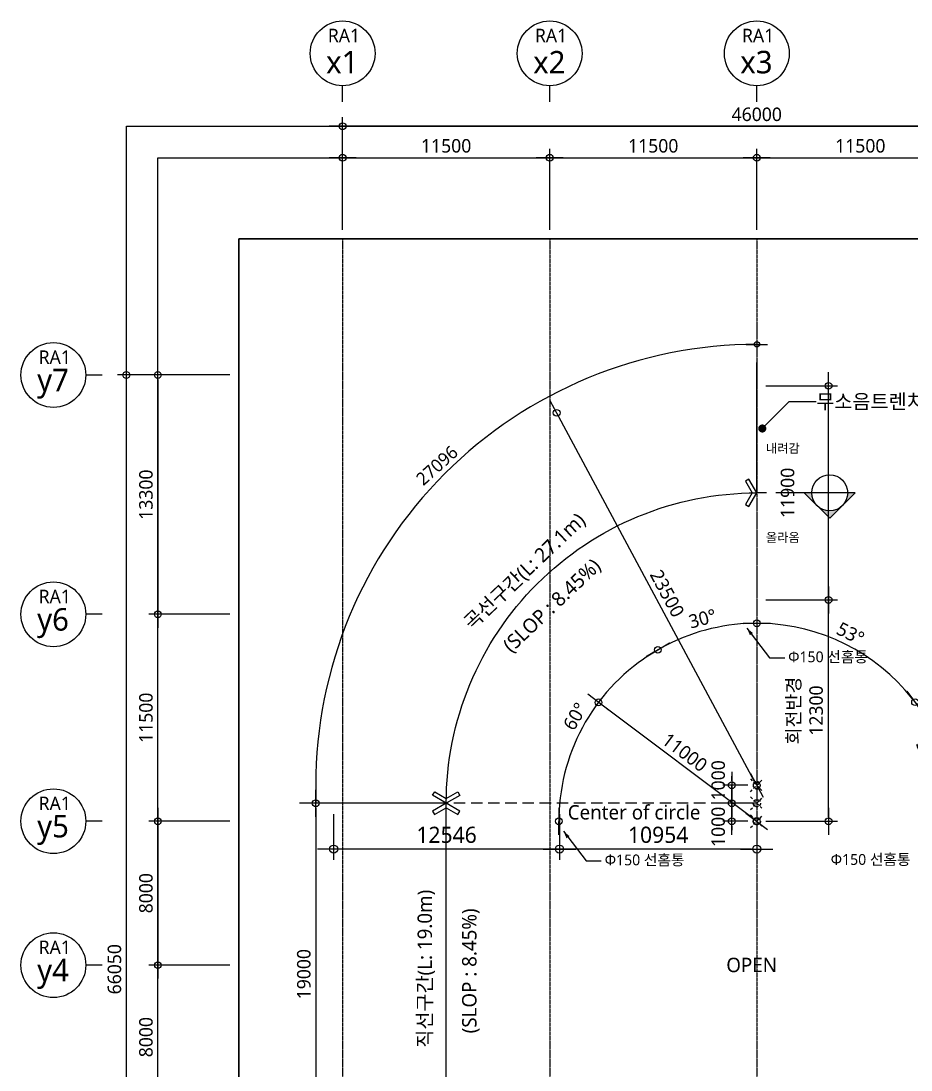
# Model space of a CAD drawing. Header units: millimetres. Extents: x 367092 to 767578, y 396038 to 811791.
# Drawn here: x 457942 to 507369, y 753489 to 811791 of the extents above; entities that cross this region are included whole.
import ezdxf
from ezdxf.enums import TextEntityAlignment as Align

# ---------------------------------------------------------------- set-up
doc = ezdxf.new("R2010")
doc.units = ezdxf.units.MM
doc.header["$LTSCALE"] = 100
doc.header["$MEASUREMENT"] = 0
doc.header["$PDSIZE"] = -10
for name, pattern in [('CENTER', [2, 1.25, -0.25, 0.25, -0.25]), ('HID', [2.5, 1.5, -1]), ('HIDDEN', [9.525, 6.35, -3.175])]:
    doc.linetypes.add(name, pattern=pattern)
doc.layers.get('0').update_dxf_attribs({"linetype": 'CONTINUOUS'})
doc.layers.get('Defpoints').update_dxf_attribs({"color": 171, "linetype": 'CONTINUOUS'})
for name, color, linetype in [('CEN(ST)', 1, 'CENTER'), ('DIM', 7, 'CONTINUOUS'), ('LED', 7, 'CONTINUOUS'), ('NDIM', 7, 'CONTINUOUS'), ('SYM', 7, 'CONTINUOUS'), ('SYM(AXIS)', 7, 'CONTINUOUS'), ('SYM(STAIR)', 251, 'CONTINUOUS'), ('TEXT(AXIS)', 2, 'CONTINUOUS'), ('TEXT(MIN)', 7, 'CONTINUOUS'), ('TEXT-기입', 6, 'CONTINUOUS')]:
    doc.layers.add(name, color=color, linetype=linetype)
doc.styles.add('CGS', font='cgse', dxfattribs={"bigfont": 'cgs'})
doc.styles.add('궁서체', font='')
doc.styles.add('나눔바른고딕', font='NanumBarunGothic.ttf')
doc.styles.get('궁서체').set_extended_font_data('GungsuhChe')
doc.dimstyles.new('CPDIM1', dxfattribs={"dimtxt": 3, "dimasz": 2.5, "dimexe": 1.25, "dimexo": 5, "dimgap": 1.5, "dimtad": 1, "dimdec": 0, "dimzin": 1, "dimdsep": 46, "dimlunit": 6, "dimtxsty": '궁서체', "dimblk1": 'Z_DOT', "dimblk2": 'Z_DOT', "dimsah": 1, "dimcen": 2.5, "dimadec": 0, "dimazin": 0, "dimtfac": 1, "dimtdec": 0, "dimtix": 1, "dimtmove": 2, "dimatfit": 3, "dimldrblk": 'Z_DOT', "dimfxl": 1, "dimtolj": 1, "dimtzin": 1, "dimarcsym": 0})
doc.dimstyles.new('NDIM 1200', dxfattribs={"dimscale": 500, "dimtxt": 3, "dimasz": 1, "dimexe": 2, "dimexo": 2, "dimgap": 1, "dimtad": 1, "dimdec": 0, "dimdsep": 46, "dimtxsty": 'CGS', "dimblk": 'DOT0', "dimcen": 1, "dimdle": 8, "dimclrd": 2, "dimclre": 2, "dimclrt": 2, "dimadec": 0, "dimazin": 0, "dimtfac": 1, "dimtdec": 0, "dimtix": 1, "dimtmove": 2, "dimatfit": 3, "dimldrblk": 'DOT0', "dimfxl": 1, "dimtolj": 1, "dimtzin": 0, "dimlwd": -1, "dimlwe": -1, "dimarcsym": 0})

# ---------------------------------------------------------------- blocks, each defined once
blk = doc.blocks.new('DOT0')
blk.add_line((-3, 0), (3, 0))
at = {"color": 6}
blk.add_circle((0, 0), 0.75, dxfattribs=at)
blk = doc.blocks.new('*D459')
at = {"layer": 'Defpoints', "color": 0, "ltscale": 0.4, "transparency": 16777216}
for p in [(43327293, 1704615), (43315793, 1700115), (43327293, 1700115)]:
    blk.add_point(p, dxfattribs=at)
at = {"layer": 'NDIM', "ltscale": 0.4, "transparency": 16777216}
for p, q in [((43315793, 1700615), (43315793, 1705115)), ((43327293, 1700615), (43327293, 1705115)), ((43316043, 1704615), (43327043, 1704615))]:
    blk.add_line(p, q, dxfattribs=at)
at = {"layer": 'NDIM', "ltscale": 0.4, "transparency": 16777216, "xscale": 250, "yscale": 250, "zscale": 250, "rotation": 180}
blk.add_blockref('DOT0', (43315793, 1704615), dxfattribs=at)
at = {"layer": 'NDIM', "ltscale": 0.4, "transparency": 16777216, "xscale": 250, "yscale": 250, "zscale": 250}
blk.add_blockref('DOT0', (43327293, 1704615), dxfattribs=at)
at = {"layer": 'NDIM', "ltscale": 0.4, "transparency": 16777216, "insert": (43321543, 1705273), "char_height": 750, "attachment_point": 5, "style": '나눔바른고딕'}
blk.add_mtext('\\A1;11500', dxfattribs=at)
blk = doc.blocks.new('*D460')
at = {"layer": 'Defpoints', "color": 0, "ltscale": 0.4, "transparency": 16777216}
for p in [(43315793, 1704615), (43304293, 1700115), (43315793, 1700115)]:
    blk.add_point(p, dxfattribs=at)
at = {"layer": 'NDIM', "ltscale": 0.4, "transparency": 16777216}
for p, q in [((43304293, 1700615), (43304293, 1705115)), ((43315793, 1700615), (43315793, 1705115)), ((43304543, 1704615), (43315543, 1704615))]:
    blk.add_line(p, q, dxfattribs=at)
at = {"layer": 'NDIM', "ltscale": 0.4, "transparency": 16777216, "xscale": 250, "yscale": 250, "zscale": 250, "rotation": 180}
blk.add_blockref('DOT0', (43304293, 1704615), dxfattribs=at)
at = {"layer": 'NDIM', "ltscale": 0.4, "transparency": 16777216, "xscale": 250, "yscale": 250, "zscale": 250}
blk.add_blockref('DOT0', (43315793, 1704615), dxfattribs=at)
at = {"layer": 'NDIM', "ltscale": 0.4, "transparency": 16777216, "insert": (43310043, 1705273), "char_height": 750, "attachment_point": 5, "style": '나눔바른고딕'}
blk.add_mtext('\\A1;11500', dxfattribs=at)
blk = doc.blocks.new('*D461')
at = {"layer": 'Defpoints', "color": 0, "ltscale": 0.4, "transparency": 16777216}
for p in [(43304293, 1704615), (43292793, 1700115), (43304293, 1700115)]:
    blk.add_point(p, dxfattribs=at)
at = {"layer": 'NDIM', "ltscale": 0.4, "transparency": 16777216}
for p, q in [((43292793, 1700615), (43292793, 1705115)), ((43304293, 1700615), (43304293, 1705115)), ((43293043, 1704615), (43304043, 1704615))]:
    blk.add_line(p, q, dxfattribs=at)
at = {"layer": 'NDIM', "ltscale": 0.4, "transparency": 16777216, "xscale": 250, "yscale": 250, "zscale": 250, "rotation": 180}
blk.add_blockref('DOT0', (43292793, 1704615), dxfattribs=at)
at = {"layer": 'NDIM', "ltscale": 0.4, "transparency": 16777216, "xscale": 250, "yscale": 250, "zscale": 250}
blk.add_blockref('DOT0', (43304293, 1704615), dxfattribs=at)
at = {"layer": 'NDIM', "ltscale": 0.4, "transparency": 16777216, "insert": (43298543, 1705273), "char_height": 750, "attachment_point": 5, "style": '나눔바른고딕'}
blk.add_mtext('\\A1;11500', dxfattribs=at)
blk = doc.blocks.new('*D462')
at = {"layer": 'Defpoints', "color": 0, "ltscale": 0.4, "transparency": 16777216}
for p in [(43287032, 1692540), (43282532, 1679240), (43287032, 1679240)]:
    blk.add_point(p, dxfattribs=at)
at = {"layer": 'NDIM', "ltscale": 0.4, "transparency": 16777216}
for p, q in [((43286532, 1692540), (43282032, 1692540)), ((43282532, 1692290), (43282532, 1679490)), ((43286532, 1679240), (43282032, 1679240))]:
    blk.add_line(p, q, dxfattribs=at)
at = {"layer": 'NDIM', "ltscale": 0.4, "transparency": 16777216, "xscale": 250, "yscale": 250, "zscale": 250}
for p, rotation in [((43282532, 1692540), 90), ((43282532, 1679240), 270)]:
    blk.add_blockref('DOT0', p, dxfattribs=dict(at, rotation=rotation))
at = {"layer": 'NDIM', "ltscale": 0.4, "transparency": 16777216, "insert": (43281874, 1685890), "char_height": 750, "attachment_point": 5, "rotation": 90, "style": '나눔바른고딕'}
blk.add_mtext('\\A1;13300', dxfattribs=at)
blk = doc.blocks.new('*D463')
at = {"layer": 'Defpoints', "color": 0, "ltscale": 0.4, "transparency": 16777216}
for p in [(43282532, 1679240), (43287032, 1679240), (43287032, 1667740)]:
    blk.add_point(p, dxfattribs=at)
at = {"layer": 'NDIM', "ltscale": 0.4, "transparency": 16777216}
for p, q in [((43286532, 1679240), (43282032, 1679240)), ((43282532, 1667990), (43282532, 1678990)), ((43286532, 1667740), (43282032, 1667740))]:
    blk.add_line(p, q, dxfattribs=at)
at = {"layer": 'NDIM', "ltscale": 0.4, "transparency": 16777216, "xscale": 250, "yscale": 250, "zscale": 250}
for p, rotation in [((43282532, 1679240), 90), ((43282532, 1667740), 270)]:
    blk.add_blockref('DOT0', p, dxfattribs=dict(at, rotation=rotation))
at = {"layer": 'NDIM', "ltscale": 0.4, "transparency": 16777216, "insert": (43281874, 1673490), "char_height": 750, "attachment_point": 5, "rotation": 90, "style": '나눔바른고딕'}
blk.add_mtext('\\A1;11500', dxfattribs=at)
blk = doc.blocks.new('*D466')
at = {"layer": 'Defpoints', "color": 0, "ltscale": 0.4, "transparency": 16777216}
for p in [(43292793, 1706365), (43292793, 1700115), (43338793, 1700115)]:
    blk.add_point(p, dxfattribs=at)
at = {"layer": 'NDIM', "ltscale": 0.4, "transparency": 16777216}
for p, q in [((43292793, 1700615), (43292793, 1706865)), ((43338793, 1700615), (43338793, 1706865)), ((43338543, 1706365), (43293043, 1706365))]:
    blk.add_line(p, q, dxfattribs=at)
at = {"layer": 'NDIM', "ltscale": 0.4, "transparency": 16777216, "xscale": 250, "yscale": 250, "zscale": 250, "rotation": 180}
blk.add_blockref('DOT0', (43292793, 1706365), dxfattribs=at)
at = {"layer": 'NDIM', "ltscale": 0.4, "transparency": 16777216, "xscale": 250, "yscale": 250, "zscale": 250}
blk.add_blockref('DOT0', (43338793, 1706365), dxfattribs=at)
at = {"layer": 'NDIM', "ltscale": 0.4, "transparency": 16777216, "insert": (43315793, 1707023), "char_height": 750, "attachment_point": 5, "style": '나눔바른고딕'}
blk.add_mtext('\\A1;46000', dxfattribs=at)
blk = doc.blocks.new('*D467')
at = {"layer": 'Defpoints', "color": 0, "ltscale": 0.4, "transparency": 16777216}
for p in [(43287032, 1667740), (43282532, 1659740), (43287032, 1659740)]:
    blk.add_point(p, dxfattribs=at)
at = {"layer": 'NDIM', "ltscale": 0.4, "transparency": 16777216}
for p, q in [((43286532, 1667740), (43282032, 1667740)), ((43282532, 1667490), (43282532, 1659990)), ((43286532, 1659740), (43282032, 1659740))]:
    blk.add_line(p, q, dxfattribs=at)
at = {"layer": 'NDIM', "ltscale": 0.4, "transparency": 16777216, "xscale": 250, "yscale": 250, "zscale": 250}
for p, rotation in [((43282532, 1667740), 90), ((43282532, 1659740), 270)]:
    blk.add_blockref('DOT0', p, dxfattribs=dict(at, rotation=rotation))
at = {"layer": 'NDIM', "ltscale": 0.4, "transparency": 16777216, "insert": (43281874, 1663740), "char_height": 750, "attachment_point": 5, "rotation": 90, "style": '나눔바른고딕'}
blk.add_mtext('\\A1;8000', dxfattribs=at)
blk = doc.blocks.new('*D468')
at = {"layer": 'Defpoints', "color": 0, "ltscale": 0.4, "transparency": 16777216}
for p in [(43282532, 1659740), (43287032, 1659740), (43287032, 1651740)]:
    blk.add_point(p, dxfattribs=at)
at = {"layer": 'NDIM', "ltscale": 0.4, "transparency": 16777216}
for p, q in [((43286532, 1659740), (43282032, 1659740)), ((43282532, 1651990), (43282532, 1659490)), ((43286532, 1651740), (43282032, 1651740))]:
    blk.add_line(p, q, dxfattribs=at)
at = {"layer": 'NDIM', "ltscale": 0.4, "transparency": 16777216, "xscale": 250, "yscale": 250, "zscale": 250}
for p, rotation in [((43282532, 1659740), 90), ((43282532, 1651740), 270)]:
    blk.add_blockref('DOT0', p, dxfattribs=dict(at, rotation=rotation))
at = {"layer": 'NDIM', "ltscale": 0.4, "transparency": 16777216, "insert": (43281874, 1655740), "char_height": 750, "attachment_point": 5, "rotation": 90, "style": '나눔바른고딕'}
blk.add_mtext('\\A1;8000', dxfattribs=at)
blk = doc.blocks.new('A$C2F20087E')
at = {"layer": 'SYM(AXIS)'}
blk.add_line((600, 0), (600, 300), dxfattribs=at)
blk.add_circle((600, 900), 600, dxfattribs=at)
blk = doc.blocks.new('*D471')
at = {"layer": 'Defpoints', "color": 0, "ltscale": 0.4, "transparency": 16777216}
for p in [(43280782, 1692540), (43287032, 1692540), (43287032, 1626490)]:
    blk.add_point(p, dxfattribs=at)
at = {"layer": 'NDIM', "ltscale": 0.4, "transparency": 16777216}
for p, q in [((43286532, 1692540), (43280282, 1692540)), ((43280782, 1626740), (43280782, 1692290)), ((43286532, 1626490), (43280282, 1626490))]:
    blk.add_line(p, q, dxfattribs=at)
at = {"layer": 'NDIM', "ltscale": 0.4, "transparency": 16777216, "xscale": 250, "yscale": 250, "zscale": 250}
for p, rotation in [((43280782, 1692540), 90), ((43280782, 1626490), 270)]:
    blk.add_blockref('DOT0', p, dxfattribs=dict(at, rotation=rotation))
at = {"layer": 'NDIM', "ltscale": 0.4, "transparency": 16777216, "insert": (43280124, 1659515), "char_height": 750, "attachment_point": 5, "rotation": 90, "style": '나눔바른고딕'}
blk.add_mtext('\\A1;66050', dxfattribs=at)
blk = doc.blocks.new('A$C1A302DD2')
at = {"layer": 'SYM'}
h = blk.add_hatch(color=256, dxfattribs=at)
h.paths.add_polyline_path([(707, 1207), (354, 854, -0.414214), (1061, 854)])
h.paths.add_polyline_path([(354, 854), (0, 500), (207, 500, -0.198912)])
h.paths.add_polyline_path([(1061, 854, -0.198912), (1207, 500), (1414, 500)])
for p, q in [((0, 500), (707, 1207)), ((1414, 500), (707, 1207)), ((0, 500), (207, 500)), ((207, 500), (1207, 500)), ((1207, 500), (2207, 500)), ((2457, 500), (2707, 500))]:
    blk.add_line(p, q, dxfattribs=at)
blk.add_circle((707, 500), 500, dxfattribs=at)
blk = doc.blocks.new('A$C3FE61B3A')
at = {"layer": 'SYM(STAIR)', "color": 2, "linetype": 'HID'}
for points in [[(0, 707), (707, 0)], [(0, 0), (707, 707)]]:
    blk.add_lwpolyline(points, dxfattribs=at)
blk.add_circle((354, 354), 200, dxfattribs=at)
blk = doc.blocks.new('*D138')
at = {"layer": 'Defpoints', "color": 0, "ltscale": 0.4, "transparency": 16777216}
for p in [(481559, 768316), (474309, 749316), (481559, 749316)]:
    blk.add_point(p, dxfattribs=at)
at = {"layer": 'NDIM', "ltscale": 0.4, "transparency": 16777216}
for p, q in [((481059, 768316), (473809, 768316)), ((474309, 768066), (474309, 749566)), ((481059, 749316), (473809, 749316))]:
    blk.add_line(p, q, dxfattribs=at)
at = {"layer": 'NDIM', "ltscale": 0.4, "transparency": 16777216, "xscale": 250, "yscale": 250, "zscale": 250}
for p, rotation in [((474309, 768316), 90), ((474309, 749316), 270)]:
    blk.add_blockref('DOT0', p, dxfattribs=dict(at, rotation=rotation))
at = {"layer": 'NDIM', "ltscale": 0.4, "transparency": 16777216, "insert": (473651, 758816), "char_height": 750, "attachment_point": 5, "rotation": 90, "style": '나눔바른고딕'}
blk.add_mtext('\\A1;19000', dxfattribs=at)
blk = doc.blocks.new('Z_DOT')
at = {"layer": 'DIM', "color": 0}
for p, q in [((-1, 0), (1, 0)), ((0, -1), (0, 1))]:
    blk.add_line(p, q, dxfattribs=at)
for radius in [0.5, 0.25]:
    blk.add_circle((0, 0), radius, dxfattribs=at)
blk = doc.blocks.new('*D127')
at = {"layer": 'Defpoints', "color": 0, "ltscale": 0.4, "transparency": 16777216}
for p in [(498809, 779616), (502791, 779616), (498809, 767316)]:
    blk.add_point(p, dxfattribs=at)
at = {"layer": 'NDIM', "ltscale": 0.4, "transparency": 16777216}
for p, q in [((499309, 779616), (503291, 779616)), ((502791, 767566), (502791, 779366)), ((499309, 767316), (503291, 767316))]:
    blk.add_line(p, q, dxfattribs=at)
at = {"layer": 'NDIM', "ltscale": 0.4, "transparency": 16777216, "xscale": 250, "yscale": 250, "zscale": 250}
for p, rotation in [((502791, 779616), 90), ((502791, 767316), 270)]:
    blk.add_blockref('DOT0', p, dxfattribs=dict(at, rotation=rotation))
at = {"layer": 'NDIM', "ltscale": 0.4, "transparency": 16777216, "insert": (501477, 773466), "char_height": 750, "attachment_point": 5, "rotation": 90, "style": '나눔바른고딕'}
blk.add_mtext('\\A1;회전반경\\P12300', dxfattribs=at)
blk = doc.blocks.new('*D128')
at = {"layer": 'Defpoints', "color": 0, "ltscale": 0.4, "transparency": 16777216}
for p in [(498809, 791516), (502791, 791516), (498809, 779616)]:
    blk.add_point(p, dxfattribs=at)
at = {"layer": 'NDIM', "ltscale": 0.4, "transparency": 16777216}
for p, q in [((499309, 791516), (503291, 791516)), ((502791, 779866), (502791, 791266)), ((499309, 779616), (503291, 779616))]:
    blk.add_line(p, q, dxfattribs=at)
at = {"layer": 'NDIM', "ltscale": 0.4, "transparency": 16777216, "xscale": 250, "yscale": 250, "zscale": 250}
for p, rotation in [((502791, 791516), 90), ((502791, 779616), 270)]:
    blk.add_blockref('DOT0', p, dxfattribs=dict(at, rotation=rotation))
at = {"layer": 'NDIM', "ltscale": 0.4, "transparency": 16777216, "insert": (500516, 785566), "char_height": 750, "attachment_point": 5, "rotation": 90, "style": '나눔바른고딕'}
blk.add_mtext('\\A1;11900', dxfattribs=at)
blk = doc.blocks.new('*D49')
at = {"layer": 'Defpoints', "color": 0, "ltscale": 0.4, "transparency": 16777216}
for p in [(496898, 778149), (498809, 778316), (493309, 776842), (498809, 767316), (498809, 767316)]:
    blk.add_point(p, dxfattribs=at)
at = {"layer": 'NDIM', "ltscale": 0.4, "transparency": 16777216}
blk.add_line((498809, 778816), (498809, 778816), dxfattribs=at)
blk.add_arc((498809, 767316), 11000, 91.30209, 118.6978, dxfattribs=at)
at = {"layer": 'NDIM', "ltscale": 0.4, "transparency": 16777216, "xscale": 250, "yscale": 250, "zscale": 250}
for p, rotation in [((498809, 778316), 0.6509904200577207), ((493309, 776842), 209.3488978917209)]:
    blk.add_blockref('DOT0', p, dxfattribs=dict(at, rotation=rotation))
at = {"layer": 'NDIM', "ltscale": 0.4, "transparency": 16777216, "insert": (495791, 778576), "char_height": 750, "attachment_point": 5, "rotation": 14.99994, "style": '나눔바른고딕'}
blk.add_mtext('\\A1;30°', dxfattribs=at)
blk = doc.blocks.new('*D50')
at = {"layer": 'Defpoints', "color": 0, "ltscale": 0.4, "transparency": 16777216}
for p in [(485774, 789892), (490382, 774386), (460309, 767316), (498809, 767316), (527259, 767316)]:
    blk.add_point(p, dxfattribs=at)
at = {"layer": 'NDIM', "ltscale": 0.4, "transparency": 16777216}
blk.add_arc((498809, 767316), 11000, 121.3022, 178.6978, dxfattribs=at)
at = {"layer": 'NDIM', "ltscale": 0.4, "transparency": 16777216, "xscale": 250, "yscale": 250, "zscale": 250}
for p, rotation in [((493309, 776842), 30.65110244922621), ((487809, 767316), 269.3488975492417)]:
    blk.add_blockref('DOT0', p, dxfattribs=dict(at, rotation=rotation))
at = {"layer": 'NDIM', "ltscale": 0.4, "transparency": 16777216, "insert": (488713, 773145), "char_height": 750, "attachment_point": 5, "rotation": 60, "style": '나눔바른고딕'}
blk.add_mtext('\\A1;60°', dxfattribs=at)
blk = doc.blocks.new('*D51')
at = {"layer": 'Defpoints', "color": 0, "ltscale": 0.4, "transparency": 16777216}
for p in [(514070, 778816), (509555, 769665), (460309, 767316), (498809, 767316), (527259, 767316)]:
    blk.add_point(p, dxfattribs=at)
at = {"layer": 'NDIM', "ltscale": 0.4, "transparency": 16777216}
blk.add_arc((498809, 767316), 11000, 1.3022, 35.6978, dxfattribs=at)
at = {"layer": 'NDIM', "ltscale": 0.4, "transparency": 16777216, "xscale": 250, "yscale": 250, "zscale": 250}
for p, rotation in [((507594, 773936), 126.3488975813448), ((509809, 767316), 270.651102417121)]:
    blk.add_blockref('DOT0', p, dxfattribs=dict(at, rotation=rotation))
at = {"layer": 'NDIM', "ltscale": 0.4, "transparency": 16777216, "insert": (508251, 771044), "char_height": 750, "attachment_point": 5, "rotation": 291.54574, "style": '나눔바른고딕'}
blk.add_mtext('\\A1;37°', dxfattribs=at)
blk = doc.blocks.new('*D52')
at = {"layer": 'Defpoints', "color": 0, "ltscale": 0.4, "transparency": 16777216}
for p in [(498809, 799691), (514070, 778816), (505170, 776290), (498809, 767316), (498809, 721747)]:
    blk.add_point(p, dxfattribs=at)
at = {"layer": 'NDIM', "ltscale": 0.4, "transparency": 16777216}
blk.add_arc((498809, 767316), 11000, 38.3022, 88.6978, dxfattribs=at)
at = {"layer": 'NDIM', "ltscale": 0.4, "transparency": 16777216, "xscale": 250, "yscale": 250, "zscale": 250}
for p, rotation in [((498809, 778316), 179.3488975828396), ((507594, 773936), 307.6511024156265)]:
    blk.add_blockref('DOT0', p, dxfattribs=dict(at, rotation=rotation))
at = {"layer": 'NDIM', "ltscale": 0.4, "transparency": 16777216, "insert": (504010, 777747), "char_height": 750, "attachment_point": 5, "rotation": 333.5, "style": '나눔바른고딕'}
blk.add_mtext('\\A1;53°', dxfattribs=at)
blk = doc.blocks.new('*D428')
at = {"layer": 'Defpoints', "color": 0, "ltscale": 0.4, "transparency": 16777216}
for p in [(487689, 790016), (487689, 790016), (498804, 769310)]:
    blk.add_point(p, dxfattribs=at)
at = {"layer": 'NDIM', "ltscale": 0.4, "transparency": 16777216}
blk.add_line((498686, 769531), (487807, 789796), dxfattribs=at)
at = {"layer": 'NDIM', "ltscale": 0.4, "transparency": 16777216, "xscale": 250, "yscale": 250, "zscale": 250}
for p, rotation in [((487689, 790016), 118.2273530341077), ((498804, 769310), 298.2273530341076)]:
    blk.add_blockref('DOT0', p, dxfattribs=dict(at, rotation=rotation))
at = {"layer": 'NDIM', "ltscale": 0.4, "transparency": 16777216, "insert": (493826, 779974), "char_height": 750, "attachment_point": 5, "rotation": 298.22735, "style": '나눔바른고딕'}
blk.add_mtext('\\A1;23500', dxfattribs=at)
blk = doc.blocks.new('*D427')
at = {"layer": 'Defpoints', "color": 0, "ltscale": 0.4, "transparency": 16777216}
for p in [(490013, 773922), (490013, 773922), (498804, 767310)]:
    blk.add_point(p, dxfattribs=at)
at = {"layer": 'NDIM', "ltscale": 0.4, "transparency": 16777216}
blk.add_line((498604, 767461), (490212, 773772), dxfattribs=at)
at = {"layer": 'NDIM', "ltscale": 0.4, "transparency": 16777216, "xscale": 250, "yscale": 250, "zscale": 250}
for p, rotation in [((490013, 773922), 143.052782962572), ((498804, 767310), 323.052782962572)]:
    blk.add_blockref('DOT0', p, dxfattribs=dict(at, rotation=rotation))
at = {"layer": 'NDIM', "ltscale": 0.4, "transparency": 16777216, "insert": (494803, 771142), "char_height": 750, "attachment_point": 5, "rotation": 323.05278, "style": '나눔바른고딕'}
blk.add_mtext('\\A1;11000', dxfattribs=at)
blk = doc.blocks.new('*D431')
at = {"layer": 'Defpoints', "color": 0, "ltscale": 0.4, "transparency": 16777216}
for p in [(497414, 768316), (498799, 768316), (498799, 767316)]:
    blk.add_point(p, dxfattribs=at)
at = {"layer": 'NDIM', "ltscale": 0.4, "transparency": 16777216}
for p, q in [((497414, 768566), (497414, 768816)), ((498299, 768316), (496914, 768316)), ((497414, 767316), (497414, 768316)), ((498299, 767316), (496914, 767316)), ((497414, 767066), (497414, 766816))]:
    blk.add_line(p, q, dxfattribs=at)
at = {"layer": 'NDIM', "ltscale": 0.4, "transparency": 16777216, "xscale": 250, "yscale": 250, "zscale": 250}
for p, rotation in [((497414, 768316), 270), ((497414, 767316), 90)]:
    blk.add_blockref('DOT0', p, dxfattribs=dict(at, rotation=rotation))
at = {"layer": 'NDIM', "ltscale": 0.4, "transparency": 16777216, "insert": (496664, 767005), "char_height": 750, "attachment_point": 5, "rotation": 90, "style": '나눔바른고딕'}
blk.add_mtext('\\A1;1000', dxfattribs=at)
blk = doc.blocks.new('*D432')
at = {"layer": 'Defpoints', "color": 0, "ltscale": 0.4, "transparency": 16777216}
for p in [(497414, 769316), (498799, 769316), (498799, 768316)]:
    blk.add_point(p, dxfattribs=at)
at = {"layer": 'NDIM', "ltscale": 0.4, "transparency": 16777216}
for p, q in [((497414, 769566), (497414, 769816)), ((498299, 769316), (496914, 769316)), ((497414, 768316), (497414, 769316)), ((498299, 768316), (496914, 768316)), ((497414, 768066), (497414, 767816))]:
    blk.add_line(p, q, dxfattribs=at)
at = {"layer": 'NDIM', "ltscale": 0.4, "transparency": 16777216, "xscale": 250, "yscale": 250, "zscale": 250}
for p, rotation in [((497414, 769316), 270), ((497414, 768316), 90)]:
    blk.add_blockref('DOT0', p, dxfattribs=dict(at, rotation=rotation))
at = {"layer": 'NDIM', "ltscale": 0.4, "transparency": 16777216, "insert": (496664, 769588), "char_height": 750, "attachment_point": 5, "rotation": 90, "style": '나눔바른고딕'}
blk.add_mtext('\\A1;1000', dxfattribs=at)
blk = doc.blocks.new('*D441')
at = {"layer": 'Defpoints', "color": 0, "ltscale": 0.4, "transparency": 16777216}
for p in [(487849, 768311), (498804, 768311), (487849, 765768)]:
    blk.add_point(p, dxfattribs=at)
at = {"layer": 'NDIM', "ltscale": 0.4, "transparency": 16777216}
for p, q in [((487849, 767711), (487849, 765168)), ((498804, 767711), (498804, 765168)), ((498504, 765768), (488149, 765768))]:
    blk.add_line(p, q, dxfattribs=at)
at = {"layer": 'NDIM', "ltscale": 0.4, "transparency": 16777216, "xscale": 300, "yscale": 300, "zscale": 300, "rotation": 180}
blk.add_blockref('DOT0', (487849, 765768), dxfattribs=at)
at = {"layer": 'NDIM', "ltscale": 0.4, "transparency": 16777216, "xscale": 300, "yscale": 300, "zscale": 300}
blk.add_blockref('DOT0', (498804, 765768), dxfattribs=at)
at = {"layer": 'NDIM', "ltscale": 0.4, "transparency": 16777216, "insert": (493327, 766557), "char_height": 900, "attachment_point": 5, "style": '나눔바른고딕'}
blk.add_mtext('\\A1;10954', dxfattribs=at)
blk = doc.blocks.new('*D442')
at = {"layer": 'Defpoints', "color": 0, "ltscale": 0.4, "transparency": 16777216}
for p in [(475304, 768311), (487849, 768311), (475304, 765768)]:
    blk.add_point(p, dxfattribs=at)
at = {"layer": 'NDIM', "ltscale": 0.4, "transparency": 16777216}
for p, q in [((475304, 767711), (475304, 765168)), ((487849, 767711), (487849, 765168)), ((487549, 765768), (475604, 765768))]:
    blk.add_line(p, q, dxfattribs=at)
at = {"layer": 'NDIM', "ltscale": 0.4, "transparency": 16777216, "xscale": 300, "yscale": 300, "zscale": 300, "rotation": 180}
blk.add_blockref('DOT0', (475304, 765768), dxfattribs=at)
at = {"layer": 'NDIM', "ltscale": 0.4, "transparency": 16777216, "xscale": 300, "yscale": 300, "zscale": 300}
blk.add_blockref('DOT0', (487849, 765768), dxfattribs=at)
at = {"layer": 'NDIM', "ltscale": 0.4, "transparency": 16777216, "insert": (481577, 766555), "char_height": 900, "attachment_point": 5, "style": '나눔바른고딕'}
blk.add_mtext('\\A1;12546', dxfattribs=at)
blk = doc.blocks.new('NJKFNKDFGKFDHGFH')
at = {"layer": 'CEN(ST)', "ltscale": 0.5}
for points in [[(43292793.4, 1700115.3), (43292793.4, 1622171.2)], [(43304293.4, 1700115.3), (43304293.4, 1622171.2)], [(43315793.4, 1700115.3), (43315793.4, 1622171.2)]]:
    blk.add_lwpolyline(points, dxfattribs=at)
at = {"layer": 'Defpoints', "ltscale": 10000}
for points in [[(43280781.7, 1706365.3), (43350629.3, 1706365.3), (43350629.3, 1615921.2), (43280781.7, 1615921.2)], [(43282531.7, 1704615.3), (43348879.3, 1704615.3), (43348879.3, 1617671.2), (43282531.7, 1617671.2)], [(43287031.7, 1700115.3), (43344379.3, 1700115.3), (43344379.3, 1622171.2), (43287031.7, 1622171.2)]]:
    blk.add_lwpolyline(points, close=True, dxfattribs=at)
at = {"xscale": 3, "yscale": 3, "zscale": 3}
for p in [(43290993.3, 1707715.3), (43302493.3, 1707715.3), (43313993.3, 1707715.3)]:
    blk.add_blockref('A$C2F20087E', p, dxfattribs=at)
at = {"xscale": 3, "yscale": 3, "zscale": 3, "rotation": 90}
for p in [(43279431.7, 1690739.6), (43279431.7, 1677439.6), (43279431.7, 1665939.6), (43279431.7, 1657939.6)]:
    blk.add_blockref('A$C2F20087E', p, dxfattribs=at)
at = {"layer": 'TEXT(AXIS)', "style": '나눔바른고딕'}
for p in [(43292867.5, 1711408.5), (43304367.5, 1711408.5), (43315867.5, 1711408.5), (43276805.9, 1693532.7), (43276805.9, 1680232.7), (43276805.9, 1668732.7), (43276805.9, 1660732.7)]:
    blk.add_text('RA1', height=750, dxfattribs=at).set_placement(p, align=Align.MIDDLE_CENTER)
for s, p in [('x1', (43292772.5, 1709931)), ('x2', (43304272.5, 1709931)), ('x3', (43315772.5, 1709931)), ('y7', (43276710.9, 1692055.3)), ('y6', (43276710.9, 1678755.3)), ('y5', (43276710.9, 1667255.3)), ('y4', (43276710.9, 1659255.3))]:
    blk.add_text(s, height=1250, dxfattribs=at).set_placement(p, align=Align.MIDDLE)
at = {"layer": 'NDIM', "ltscale": 0.4}
for base, p1, p2, angle, picture, middle in [((43292793.4, 1706365.3), (43338793.4, 1700115.3), (43292793.4, 1700115.3), 180, '*D466', (43315793.4, 1707023.1)), ((43280781.7, 1692539.6), (43287031.7, 1626489.6), (43287031.7, 1692539.6), 90, '*D471', (43280124, 1659514.6)), ((43282531.7, 1679239.6), (43287031.7, 1692539.6), (43287031.7, 1679239.6), 270, '*D462', (43281874, 1685889.6)), ((43282531.7, 1679239.6), (43287031.7, 1667739.6), (43287031.7, 1679239.6), 90, '*D463', (43281874.5, 1673489.6)), ((43282531.7, 1659739.6), (43287031.7, 1667739.6), (43287031.7, 1659739.6), 270, '*D467', (43281874.5, 1663739.6)), ((43282531.7, 1659739.6), (43287031.7, 1651739.6), (43287031.7, 1659739.6), 90, '*D468', (43281874.5, 1655739.6))]:
    dim = blk.add_linear_dim(base=base, p1=p1, p2=p2, angle=angle, dimstyle='NDIM 1200', override={"dimscale": 250, "dimtxsty": '나눔바른고딕', "dimclrd": 256, "dimclre": 256, "dimclrt": 256}, dxfattribs=at)
    dim.commit()
    dim.dimension.update_dxf_attribs({"geometry": picture, "text_midpoint": middle})
for base, p1, p2, picture, middle in [((43304293.4, 1704615.3), (43292793.4, 1700115.3), (43304293.4, 1700115.3), '*D461', (43298543.4, 1705272.6)), ((43315793.4, 1704615.3), (43304293.4, 1700115.3), (43315793.4, 1700115.3), '*D460', (43310043.4, 1705272.6)), ((43327293.4, 1704615.3), (43315793.4, 1700115.3), (43327293.4, 1700115.3), '*D459', (43321543.4, 1705272.6))]:
    dim = blk.add_linear_dim(base=base, p1=p1, p2=p2, dimstyle='NDIM 1200', override={"dimscale": 250, "dimtxsty": '나눔바른고딕', "dimclrd": 256, "dimclre": 256, "dimclrt": 256}, dxfattribs=at)
    dim.commit()
    dim.dimension.update_dxf_attribs({"geometry": picture, "text_midpoint": middle})

msp = doc.modelspace()

# ---------------------------------------------------------------- linework, layer by layer
at = {"ltscale": 10000}
msp.add_lwpolyline([(498808.6, 785565.7), (498808.6, 792815.7)], dxfattribs=at)
at = {"layer": 'Defpoints', "ltscale": 10000}
for points in [[(470047, 799691.4), (527394.6, 799691.4), (527394.6, 721747.3), (470047, 721747.3)], [(470047, 721747.3), (527394.6, 721747.3), (527394.6, 799691.4), (470047, 799691.4)]]:
    msp.add_lwpolyline(points, close=True, dxfattribs=at)
at = {"layer": 'LED'}
for points in [[(498253.8, 778047.5), (499508.5, 776394.8), (500356.6, 776394.8)], [(488066.3, 766760.9), (489321, 765108.2), (490169.1, 765108.2)]]:
    msp.add_lwpolyline(points, dxfattribs=at)
for points in [[(498253.8, 778047.5), (498588.7, 777778.6), (498422.8, 777652.7)], [(488066.3, 766760.9), (488401.2, 766492.1), (488235.3, 766366.1)]]:
    msp.add_solid(points, dxfattribs=at)
at = {"layer": 'NDIM', "ltscale": 0.4}
msp.add_lwpolyline([(498808.6, 793815.7, 0.4142136), (474308.6, 769315.7), (474308.6, 768315.7)], format="xyb", dxfattribs=at)
at = {"layer": 'SYM', "linetype": 'HIDDEN'}
for points in [[(498808.6, 794815.7), (498808.6, 768315.7)], [(498808.6, 768315.7), (473308.6, 768315.7)]]:
    msp.add_lwpolyline(points, dxfattribs=at)
at = {"layer": 'SYM', "color": 2}
for points in [[(498371.1, 784807.9), (498808.6, 785565.7), (498371.1, 786323.5), (498176.2, 786211), (498548.8, 785565.7), (498176.2, 784920.4)], [(482319.7, 768747.3), (481558.6, 768315.7), (480804.2, 768759.1), (480918.2, 768953.1), (481560.6, 768575.5), (482208.7, 768943)], [(482316.3, 767878.2), (481558.6, 768315.7), (480800.8, 767878.2), (480913.3, 767683.3), (481558.6, 768055.9), (482203.8, 767683.3)]]:
    msp.add_lwpolyline(points, close=True, dxfattribs=at)
msp.add_lwpolyline([(516058.6, 767315.7), (516058.6, 749315.7, -1.0000003), (481558.6, 749315.7), (481558.6, 768315.7, -0.4142136), (498808.6, 785565.7)], format="xyb", dxfattribs=at)

# ---------------------------------------------------------------- block references
at = {"xscale": -1, "rotation": 180}
msp.add_blockref('A$C3FE61B3A', (498450.1, 769664.4), dxfattribs=at)
for p in [(498455, 767962.2), (498455, 766962.2)]:
    msp.add_blockref('A$C3FE61B3A', p)
at = {"layer": 'NDIM', "ltscale": 0.4}
msp.add_blockref('NJKFNKDFGKFDHGFH', (-42816989.6, -900423.9), dxfattribs=at)
at = {"layer": 'NDIM', "ltscale": 0.4, "xscale": 200, "yscale": 200, "zscale": 200}
msp.add_blockref('DOT0', (498808.6, 793815.7), dxfattribs=at)
at = {"layer": 'SYM', "xscale": 2, "yscale": 2, "zscale": 2, "rotation": 180}
msp.add_blockref('A$C1A302DD2', (504267.1, 786565.7), dxfattribs=at)

# ---------------------------------------------------------------- texts
at = {"layer": 'NDIM', "ltscale": 0.4, "insert": (481043.9, 787087), "char_height": 720, "attachment_point": 5, "rotation": 41.936612, "style": '나눔바른고딕'}
msp.add_mtext('\\A1;27096', dxfattribs=at)
at = {"layer": 'TEXT(MIN)', "style": '나눔바른고딕'}
for s, height, p in [('무소음트렌치(W:300)', 800, (502108.6, 790642.7)), ('내려감', 500, (499308.6, 788040.7)), ('올라옴', 500, (499308.6, 783090.7))]:
    msp.add_text(s, height=height, dxfattribs=at).set_placement(p, align=Align.MIDDLE_LEFT)
for p in [(504979.1, 776453.1), (494791.6, 765166.5), (507343, 765191.5)]:
    msp.add_text('Φ150 선홈통', height=600, dxfattribs=at).set_placement(p, align=Align.MIDDLE_RIGHT)
msp.add_text('Center of circle', height=800, dxfattribs=at).set_placement((488304.8, 767412.2))
msp.add_text('OPEN', height=800, dxfattribs=at).set_placement((498519.4, 759327.8), align=Align.MIDDLE_CENTER)
at = {"layer": 'TEXT-기입', "style": '나눔바른고딕'}
for s, rotation, p in [('곡선구간(L: 27.1m)', 43.495004, (485892.9, 781218.3)), ('(SLOP : 8.45%%%)', 43.495004, (487414.9, 779315.3)), ('직선구간(L: 19.0m)', 90, (480363.4, 759117.7)), ('(SLOP : 8.45%%%)', 90, (482838.4, 758998.8))]:
    msp.add_text(s, height=800, rotation=rotation, dxfattribs=at).set_placement(p, align=Align.MIDDLE_CENTER)

# ---------------------------------------------------------------- dimensions: what is measured, and where the dimension line sits
at = {"layer": 'NDIM', "ltscale": 0.4}
for base, line1, line2, picture, middle in [((505170.2, 776289.5), ((498808.6, 799691.4), (498808.6, 721747.3)), ((498808.6, 767315.7), (514069.6, 778815.7)), '*D52', (504009.5, 777747.2)), ((490382.1, 774386.4), ((527258.6, 767315.7), (460308.6, 767315.7)), ((498808.6, 767315.7), (485774, 789892.2)), '*D50', (488712.6, 773144.6)), ((496898.5, 778148.6), ((498808.6, 767315.7), (498808.6, 778315.7)), ((498808.6, 767315.7), (493308.6, 776842)), '*D49', (495791.3, 778576.2))]:
    dim = msp.add_angular_dim_2l(base=base, line1=line1, line2=line2, dimstyle='NDIM 1200', override={"dimscale": 250, "dimtxsty": '나눔바른고딕', "dimclrd": 256, "dimclre": 256, "dimclrt": 256}, dxfattribs=at)
    dim.commit()
    dim.dimension.update_dxf_attribs({"geometry": picture, "text_midpoint": middle})
for base, p1, p2, angle, picture, middle in [((502790.9, 791515.7), (498808.6, 779615.7), (498808.6, 791515.7), 90, '*D128', (500515.8, 785565.7)), ((497414.2, 769315.7), (498798.8, 768315.7), (498798.8, 769315.7), 270, '*D432', (496664.2, 769587.7)), ((497414.2, 768315.7), (498798.8, 767315.7), (498798.8, 768315.7), 270, '*D431', (496664.2, 767004.9))]:
    dim = msp.add_linear_dim(base=base, p1=p1, p2=p2, angle=angle, dimstyle='NDIM 1200', override={"dimscale": 250, "dimtxsty": '나눔바른고딕', "dimclrd": 256, "dimclre": 256, "dimclrt": 256}, dxfattribs=at)
    dim.commit()
    dim.dimension.update_dxf_attribs({"geometry": picture, "text_midpoint": middle, "dimtype": 160})
for p1, p2, picture, middle in [((498804.1, 769310.4), (487689.2, 790015.8), '*D428', (493826.2, 779974.2)), ((498803.7, 767310.4), (490012.6, 773922.2), '*D427', (494803.2, 771141.6))]:
    dim = msp.add_aligned_dim(p1=p1, p2=p2, distance=0, dimstyle='NDIM 1200', override={"dimscale": 250, "dimtxsty": '나눔바른고딕', "dimclrd": 256, "dimclre": 256, "dimclrt": 256}, dxfattribs=at)
    dim.commit()
    dim.dimension.update_dxf_attribs({"geometry": picture, "text_midpoint": middle})
dim = msp.add_linear_dim(base=(502790.9, 779615.7), p1=(498808.6, 767315.7), p2=(498808.6, 779615.7), angle=90, text='회전반경\\P<>', dimstyle='NDIM 1200', override={"dimscale": 250, "dimtxsty": '나눔바른고딕', "dimclrd": 256, "dimclre": 256, "dimclrt": 256}, dxfattribs=at)
dim.commit()
dim.dimension.update_dxf_attribs({"geometry": '*D127', "text_midpoint": (501477, 773465.7)})
dim = msp.add_angular_dim_2l(base=(509554.7, 769665.3), line1=((498808.6, 767315.7), (514069.6, 778815.7)), line2=((527258.6, 767315.7), (460308.6, 767315.7)), dimstyle='NDIM 1200', override={"dimscale": 250, "dimtxsty": '나눔바른고딕', "dimclrd": 256, "dimclre": 256, "dimclrt": 256}, dxfattribs=at)
dim.commit()
dim.dimension.update_dxf_attribs({"geometry": '*D51', "text_midpoint": (508251.4, 771044), "dimtype": 162})
dim = msp.add_linear_dim(base=(474308.6, 749315.7), p1=(481558.6, 768315.7), p2=(481558.6, 749315.7), angle=90, dimstyle='NDIM 1200', override={"dimscale": 250, "dimtxsty": '나눔바른고딕', "dimclrd": 256, "dimclre": 256, "dimclrt": 256}, dxfattribs=at)
dim.commit()
dim.dimension.update_dxf_attribs({"geometry": '*D138', "text_midpoint": (473650.8, 758815.7)})
for base, p1, p2, picture, middle in [((475303.792, 765767.7733), (487849.3409, 768310.9676), (475303.792, 768310.9676), '*D442', (481576.5664, 766555.2213)), ((487849.3409, 765767.7733), (498803.792, 768310.9676), (487849.3409, 768310.9676), '*D441', (493326.5664, 766557.0937))]:
    dim = msp.add_linear_dim(base=base, p1=p1, p2=p2, dimstyle='NDIM 1200', override={"dimscale": 300, "dimtxsty": '나눔바른고딕', "dimclrd": 256, "dimclre": 256, "dimclrt": 256}, dxfattribs=at)
    dim.commit()
    dim.dimension.update_dxf_attribs({"geometry": picture, "text_midpoint": middle})

# ---------------------------------------------------------------- leaders
at = {"ltscale": 10000}
msp.add_leader([(499108.6, 789142.7), (500608.6, 790642.7), (502108.6, 790642.7)], dimstyle='CPDIM1', override={"dimscale": 1, "dimtxt": 3000, "dimasz": 450, "dimgap": 1, "dimtad": 0, "dimzin": 0, "dimtxsty": 'CGS', "dimldrblk": 'Dot'}, dxfattribs=at)

doc.saveas('drawing.dxf')
